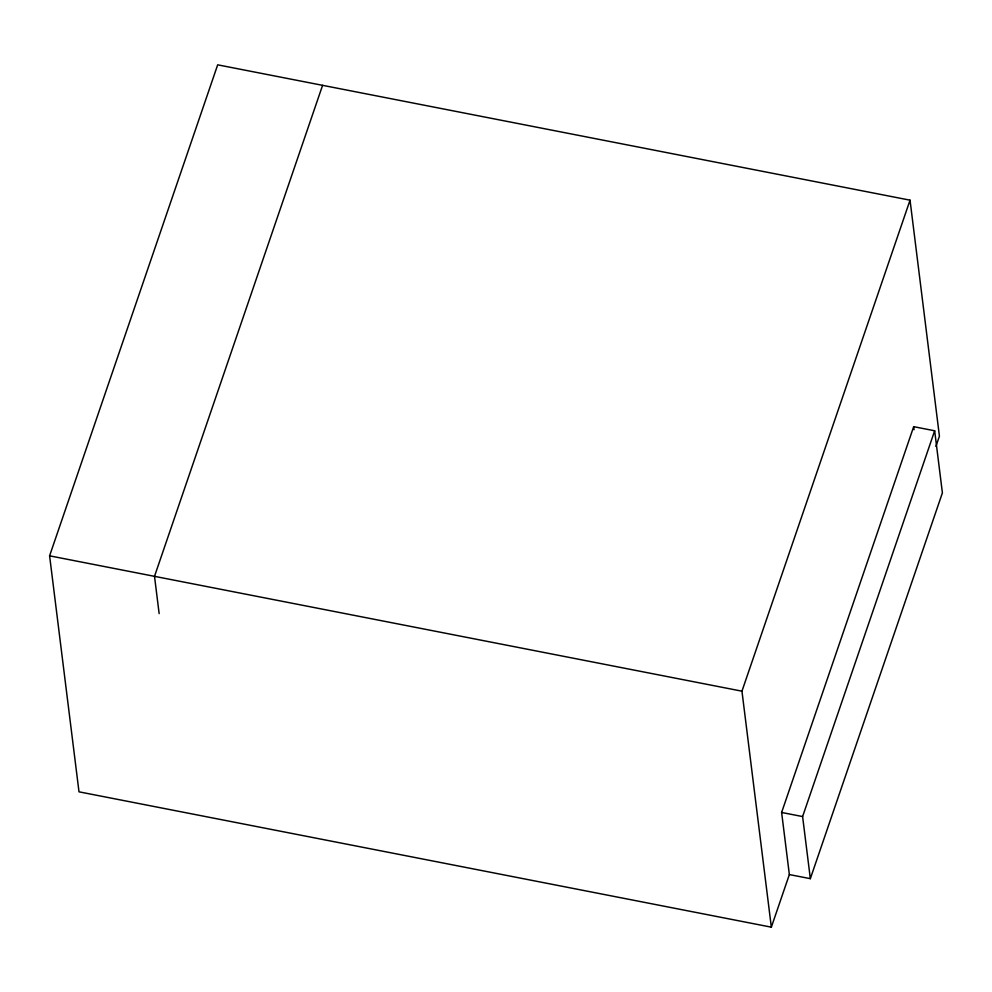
<?xml version="1.0" encoding="UTF-8"?>
<svg xmlns="http://www.w3.org/2000/svg" width="992" height="992" viewBox="0 0 992 992"><rect width="100%" height="100%" fill="white"/><g stroke="black" fill="none" stroke-linecap="round" stroke-linejoin="round"><path stroke-width="1.49" d="M789.359 874.572L810.34 878.664L942.4 492.875L934.662 430.776L913.682 426.672L781.622 812.46L789.359 874.572L771.342 927.173L79 791.827L49.6 555.83L217.682 64.827L910.036 200.173L939.424 436.17L935.927 446.4M322.586 85.337L154.504 576.34L159.142 613.602M771.342 927.173L741.954 691.176L910.036 200.173M810.34 878.664L802.602 816.565L934.662 430.776M49.6 555.83L741.954 691.176M781.622 812.46L802.602 816.565M913.682 426.672L914.066 429.71"/></g></svg>
